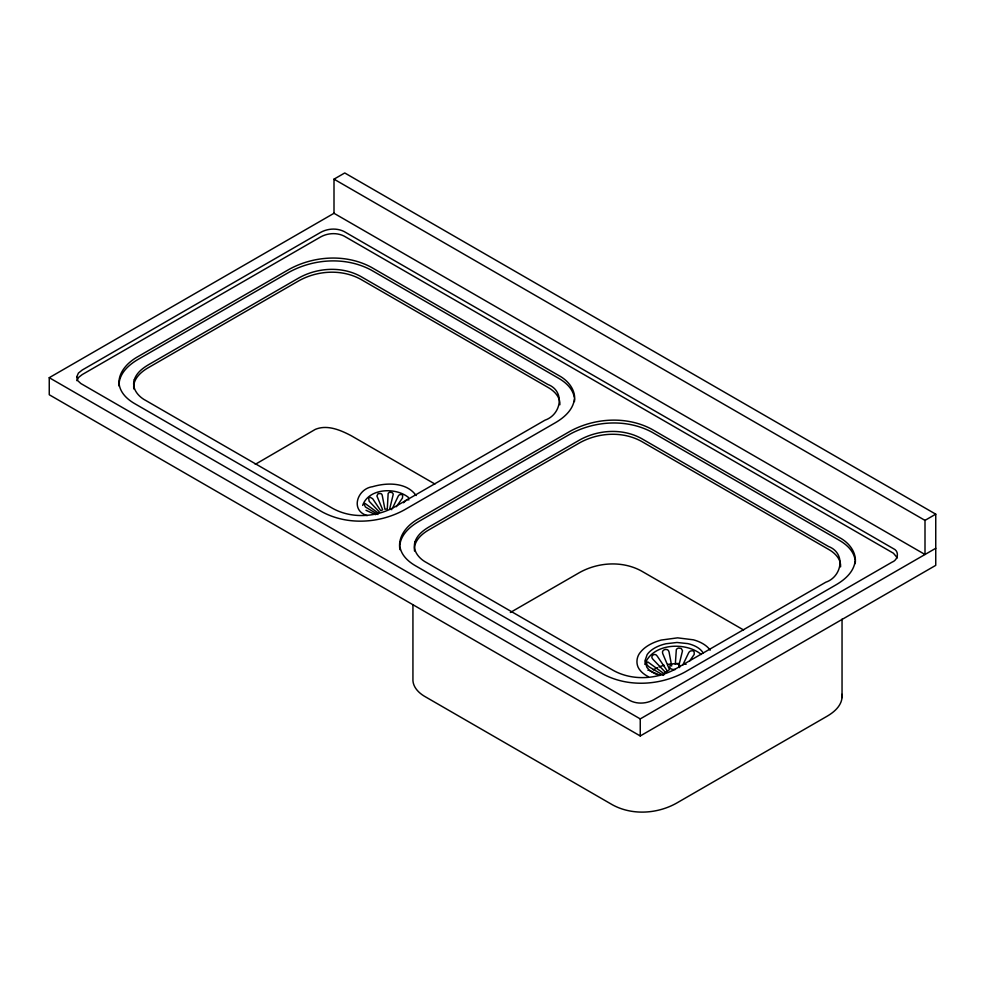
<?xml version="1.0" encoding="UTF-8"?>
<svg xmlns="http://www.w3.org/2000/svg" width="985" height="985" viewBox="0 0 985 985"><rect width="100%" height="100%" fill="white"/><g stroke="black" fill="none" stroke-linecap="round" stroke-linejoin="round"><path stroke-width="1.48" d="M675.316 664.247L676.326 649.571A3.644 3.447 -10.1 0 1 678.653 648.044L681.3 648.536L682.519 650.74L678.788 665.872M119.074 383.325C120.195 372.355 129.306 364.487 138.282 359.279L289.307 272.082C313.993 258.575 345.981 256.592 371.123 270.025L558.815 378.388C565.981 382.549 572.851 388.779 574.292 397.337M399.799 545.407C400.92 534.424 410.031 526.569 419.007 521.348L570.032 434.151C594.718 420.644 626.706 418.674 651.848 432.095L839.54 540.457C846.706 544.619 853.576 550.849 855.017 559.406M574.452 398.728C573.332 409.698 564.22 417.566 555.257 422.787L404.232 509.971C379.533 523.478 347.545 525.461 322.415 512.028L134.723 403.665C127.545 399.504 120.675 393.274 119.234 384.729M855.177 560.797C854.057 571.78 844.945 579.636 835.982 584.856L684.957 672.053C660.258 685.56 628.27 687.53 603.14 674.109L415.448 565.747C408.27 561.585 401.4 555.355 399.959 546.798M842.04 619.134L842.04 697.614C841.165 706.27 833.839 712.327 826.797 716.403L676.399 803.231C657.167 813.955 632.099 815.531 612.51 804.843L425.409 696.814C418.834 693.169 412.358 686.828 412.937 678.714L412.937 604.852M76.842 380.629L78.652 377.353L82.26 374.559L320.704 236.893C327.746 233.014 336.87 232.435 344.122 236.092L893.395 553.201L897.397 557.916M362.665 505.391C368.722 488.043 395.785 486.984 408.566 497.536M664.001 673.666L663.533 675.365L648.918 666.771L647.046 664.924L646.616 662.893A3.718 2.019 45.2 0 1 647.896 662.018L664.001 673.666L669.48 669.591L662.708 653.547C660.935 649.337 668.335 647.564 669.037 651.922L671.696 666.045M644.83 664.37C652.427 643.168 685.523 641.469 701.32 654.471M392.473 508.272L398.149 496.28A2.82 2.401 -42.8 0 1 399.738 494.704L401.141 494.458A2.61 2.229 -42.8 0 1 402.705 495.467L402.409 498.127L396.315 506.721M682.703 665.22L688.577 652.969A3.497 2.98 -42 0 1 690.534 651.036L692.246 650.728A3.164 2.684 -42 0 1 694.166 651.959L694.216 654.409L689.635 661.009M679.576 667.596L679.724 665.269A4.716 2.721 0 0 0 676.978 663.693L672.952 663.791A5.861 3.386 0 0 0 670.009 665.491L669.862 667.818A4.716 2.721 0 0 0 672.607 669.394L675.291 669.541M403.518 502.756L406.805 499.727A2.586 1.65 -46.2 0 1 408.467 499.666L408.812 499.998M255.25 464.354L315.274 429.398C327.254 424.313 340.748 430.186 351.46 435.85L434.89 484.017M334.001 179.159L925.001 520.375L925.001 554.493L334.001 213.289L334.001 179.159L344.75 172.966L935.75 514.17L935.75 565.353L640.25 735.955L49.25 394.751L49.25 377.686L334.1 213.228M510.353 612.485L579.525 572.556C598.154 562.139 622.458 560.613 641.42 570.992L743.564 629.969M925.001 520.375L935.75 514.17M49.25 377.686L640.25 718.902L935.75 548.288M667.682 664.432L671.376 663.865M675.131 663.57L678.874 663.545M684.341 664.013L686.102 664.309M391.845 509.602L389.654 509.122L393.2 494.445A2.536 2.413 -11 0 0 392.202 492.635L390.035 492.217A2.918 2.77 -11 0 0 388.152 493.46L387.29 508.986L384.913 509.22L382.229 495.356A2.487 2.265 37.5 0 0 380.998 493.62L378.142 493.571L376.91 495.972L382.673 509.799L380.739 510.673L372.625 498.681L370.225 497.327A3.053 2.327 48.8 0 0 368.636 498.139L369.153 501.254L379.237 511.806L378.265 513.099L365.139 503.495A2.98 1.601 45.3 0 0 364.105 504.197L365.423 506.967L377.895 514.478M366.001 510.304L375.568 514.663M367.245 515.623C349.872 510.501 357.333 488.646 372.613 486.688C386.859 482.465 406.682 482.145 416.113 495.541M649.546 670.625L659.925 675.291M665.22 672.078L652.883 659.236C649.447 656.145 655.087 652.144 657.192 656.047L667.091 670.687M710.173 650.174L709.249 648.955A33.453 19.318 0 0 0 693.428 639.819L677.606 637.849L661.243 640.053A42.7 24.65 0 0 0 640.681 651.922C636.027 656.995 635.51 665.331 640.287 670.502A33.453 19.318 0 0 0 648.487 676.757M703.29 653.19L702.674 652.205A26.472 15.28 0 0 0 687.825 643.611L677.003 642.479L665.885 643.771A33.539 19.368 0 0 0 647.145 654.606L644.892 661.021L646.862 667.264A26.472 15.28 0 0 0 660.061 675.439M855.177 563.642C856.888 552.363 848.996 542.624 839.54 537.613L651.848 429.263C626.706 415.83 594.718 417.8 570.032 431.307L419.007 518.504C407.778 524.5 397.374 535.975 399.959 549.642M840.587 566.855C841.141 558.975 834.837 552.856 828.471 549.322L641.42 441.329C622.458 430.95 598.154 432.477 579.525 442.893L429.201 529.671C421.555 533.956 413.269 541.356 414.513 551.021M841.916 694.363L842.04 697.614M574.452 401.572C576.163 390.282 568.271 380.542 558.815 375.544L371.123 267.181C345.981 253.748 313.993 255.731 289.307 269.237L138.282 356.435C127.607 362.271 117.141 372.97 119.185 386.157M559.862 404.773C560.416 396.906 554.112 390.774 547.746 387.253L360.695 279.26C341.733 268.868 317.429 270.407 298.8 280.811L148.476 367.602C140.83 371.887 132.544 379.287 133.788 388.952M640.25 718.902L640.25 735.955M647.933 670.305A3.558 1.047 35.2 0 1 648.315 670.256M653.24 669.948A33.539 19.368 0 0 1 657.512 667.621M659.076 666.943A33.539 19.368 0 0 1 664.112 665.269M76.695 376.996L77.63 380.555L80.869 383.534L630.129 700.643C637.381 704.3 646.505 703.721 653.56 699.842L892.004 562.176C897.901 560.12 899.785 551.403 893.395 548.657L344.122 231.537C336.87 227.88 327.746 228.458 320.704 232.349L82.26 370.003L78.406 373.093L76.695 376.996M134.268 379.804C131.473 388.595 138.417 396.696 145.792 400.489L332.832 508.482C351.793 518.873 376.098 517.334 394.726 506.93L545.05 420.139C561.315 414.611 565.464 391.07 547.746 384.409L360.695 276.416C341.733 266.024 317.429 267.563 298.8 277.967L148.476 364.758C142.493 368.291 136.484 372.933 134.268 379.804M414.993 541.873C412.198 550.677 419.142 558.766 426.517 562.57L613.556 670.551C632.518 680.943 656.823 679.416 675.451 669L825.775 582.221C842.04 576.693 846.189 553.139 828.471 546.478L641.42 438.485C622.458 428.106 598.154 429.632 579.525 440.049L429.201 526.827C423.218 530.361 417.209 535.015 414.993 541.873"/></g></svg>
